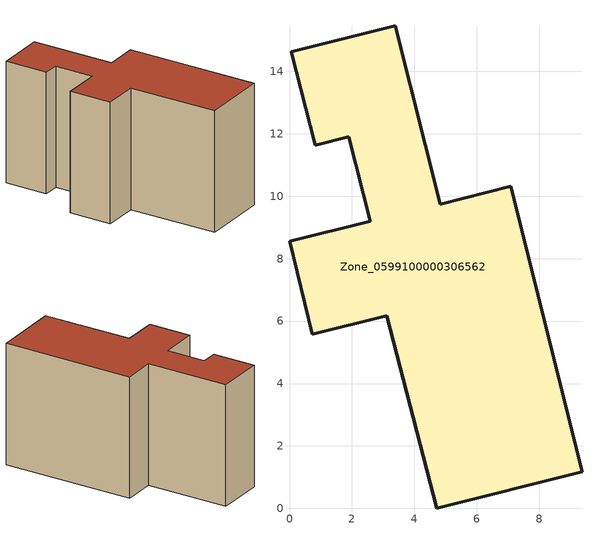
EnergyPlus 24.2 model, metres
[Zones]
Zone_0599100000306562
 floor ground (C_G): 3.12,6.17 0.73,5.58 0,8.55 2.58,9.19 1.9,11.9 0.82,11.63 0.06,14.62 3.38,15.46 4.83,9.74 7.08,10.31 9.37,1.17 4.71,0 z0
 wall outside (C_F): 4.83,9.74 3.38,15.46 0.06,14.62 0.82,11.63 1.9,11.9 2.58,9.19 0,8.55 0.73,5.58 3.12,6.17 4.71,0 9.37,1.17 7.08,10.31 4.83,9.74 z0:8.72
 roof outside (C_R): 9.37,1.17 7.08,10.31 4.83,9.74 3.38,15.46 0.06,14.62 0.82,11.63 1.9,11.9 2.58,9.19 0,8.55 0.73,5.58 3.12,6.17 4.71,0 z8.72
[BUILDING]
Pand.0599100000306562: North Axis=0; Terrain=City; Loads Convergence Tolerance Value=0.04; Temperature Convergence Tolerance Value=0.4; Solar Distribution=FullExterior; Maximum Number of Warmup Days=25; Minimum Number of Warmup Days=1
[Site:Location]
Rotterdam.The.Hague.AP_ZH_NLD Design_Conditions: Latitude=51.96; Longitude=4.45; Time Zone=1; Elevation=-4.5
[SITE:GROUNDTEMPERATURE:BUILDINGSURFACE]
18, 18, 18, 18, 18, 18, 18, 18, 18, 18, 18, 18
[MATERIAL] Thermal Absorptance=0.9; Solar Absorptance=0.7; Visible Absorptance=0.7
Name | Roughness | Thickness | Conductivity | Density | Specific Heat
G.TI.1965-1974 | MediumSmooth | 0.15 | 0.882353 | 540 | 1210
F.TI.1965-1974 | Rough | 0.3 | 0.697674 | 1920 | 840
R.TI.1965-1974 | MediumRough | 0.2 | 0.232558 | 1500 | 1000
[CONSTRUCTION]
C_G: G.TI.1965-1974
C_F: F.TI.1965-1974
C_R: R.TI.1965-1974
[ZONE]
Zone_0599100000306562: Type=1; Multiplier=1; Ceiling Height=Autocalculate; Volume=Autocalculate; Floor Area=autocalculate; Part of Total Floor Area=Yes
[ZONEINFILTRATION:DESIGNFLOWRATE]
Infil_Zone_0599100000306562: Zone or ZoneList or Space or SpaceList=Zone_0599100000306562; Schedule=AlwaysOn; Design Flow Rate Calculation Method=Flow/Area; Flow Rate per Floor Area=0.003; Constant Term Coefficient=1; Temperature Term Coefficient=0; Velocity Term Coefficient=0; Velocity Squared Term Coefficient=0
[HVACTEMPLATE:ZONE:IDEALLOADSAIRSYSTEM]
Zone_0599100000306562: Maximum Heating Supply Air Temperature=50; Minimum Cooling Supply Air Temperature=13; Maximum Heating Supply Air Humidity Ratio=0.0156; Minimum Cooling Supply Air Humidity Ratio=0.0077; Heating Limit=NoLimit; Cooling Limit=NoLimit; Dehumidification Control Type=ConstantSensibleHeatRatio; Cooling Sensible Heat Ratio=0.7; Dehumidification Setpoint=60; Humidification Control Type=None; Humidification Setpoint=30; Outdoor Air Method=None; Outdoor Air Flow Rate per Person=0.00944; Outdoor Air Flow Rate per Zone Floor Area=0; Outdoor Air Flow Rate per Zone=0; Demand Controlled Ventilation Type=None; Outdoor Air Economizer Type=NoEconomizer; Heat Recovery Type=None; Sensible Heat Recovery Effectiveness=0.7; Latent Heat Recovery Effectiveness=0.65
[ZONECONTROL:THERMOSTAT]
ThermostatControl_Zone_0599100000306562: Zone or ZoneList=Zone_0599100000306562; Control Type Schedule=DualSetpointControlType; Control 1=Thermostat_Zone_0599100000306562; Temperature Difference Between Cutout And Setpoint=0
[THERMOSTATSETPOINT:DUALSETPOINT]
Thermostat_Zone_0599100000306562: Heating Setpoint Temperature Schedule=HeatingSetpoint_Zone_0599100000306562; Cooling Setpoint Temperature Schedule=CoolingSetpoint_Zone_0599100000306562
[SCHEDULE:COMPACT]
HeatingSetpoint_Zone_0599100000306562: Through: 12/31, For: AllDays, Until: 24:00, 21
CoolingSetpoint_Zone_0599100000306562: Through: 12/31, For: AllDays, Until: 24:00, 24
DualSetpointControlType: Through: 12/31, For: AllDays, Until: 24:00, 4
AlwaysOn: Through: 12/31, For: AllDays, Until: 24:00, 1
